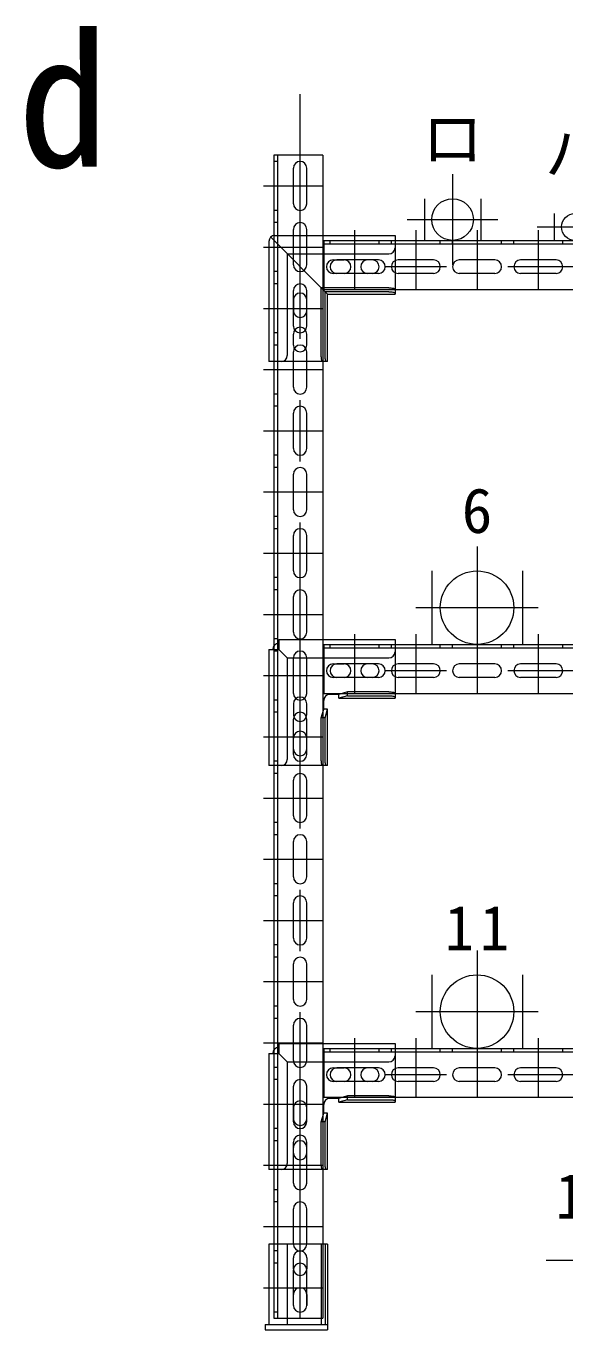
# Model space of a CAD drawing. Units: millimetres at full size, sheet at 1:50. Extents: x -29943 to 12787, y -4404 to 10657.
# Drawn here: x -4230 to -3790, y -2350 to -1284 of the extents above; entities that cross this region are included whole.
import ezdxf
from ezdxf.enums import TextEntityAlignment as Align

# ---------------------------------------------------------------- set-up
doc = ezdxf.new("R2010")
doc.units = ezdxf.units.MM
doc.header["$LTSCALE"] = 50
doc.linetypes.add('CHAIN1', pattern=[8, 5, -1, 1, -1])
for name, color, linetype, lineweight in [('0-0_マルチ横', 3, 'Continuous', 9), ('0-1_接続金具', 7, 'Continuous', 18), ('0-3_マルチ縦', 3, 'Continuous', 9), ('0-F_文字', 7, 'Continuous', 9), ('1-5_6\u3000冷却水返送配管', 7, 'Continuous', 9), ('1-A_11\u3000市水配管', 7, 'Continuous', 9), ('1-C_13\u3000ボイラーブロー配管', 4, 'Continuous', 9), ('2-1_18\u3000汚泥洗浄設備用', 4, 'Continuous', 9), ('2-2_19\u3000ベーパライザ―用', 4, 'Continuous', 9)]:
    doc.layers.add(name, color=color, linetype=linetype, lineweight=lineweight)
doc.layers.add('0-8_PS№', color=7, linetype='Continuous')
doc.styles.add('ＭＳ ゴシック', font='')
doc.styles.get('ＭＳ ゴシック').set_extended_font_data('MS Gothic')

msp = doc.modelspace()

# ---------------------------------------------------------------- linework, layer by layer
at = {"layer": '0-0_マルチ横', "color": 4, "linetype": 'CHAIN1'}
for p, q in [((-3962.07, -1451.24), (-3962.07, -1499.54)), ((-3912.07, -1451.24), (-3912.07, -1499.54)), ((-3862.07, -1451.24), (-3862.07, -1499.54)), ((-3812.07, -1451.24), (-3812.07, -1499.54)), ((-3187.07, -1481.04), (-3987.07, -1481.04)), ((-3962.07, -1781.24), (-3962.07, -1829.54)), ((-3912.07, -1781.24), (-3912.07, -1829.54)), ((-3862.07, -1781.24), (-3862.07, -1829.54)), ((-3812.07, -1781.24), (-3812.07, -1829.54)), ((-3187.07, -1811.04), (-3987.07, -1811.04)), ((-3962.07, -2111.24), (-3962.07, -2159.54)), ((-3912.07, -2111.24), (-3912.07, -2159.54)), ((-3862.07, -2111.24), (-3862.07, -2159.54)), ((-3812.07, -2111.24), (-3812.07, -2159.54)), ((-3187.07, -2141.04), (-3987.07, -2141.04))]:
    msp.add_line(p, q, dxfattribs=at)
at = {"layer": '0-0_マルチ横'}
for p, q in [((-3987.07, -1459.54), (-3987.07, -1499.54)), ((-3987.07, -1459.54), (-3187.07, -1459.54)), ((-3187.07, -1462.74), (-3987.07, -1462.74)), ((-3982.07, -1462.74), (-3982.07, -1459.54)), ((-3942.07, -1462.74), (-3942.07, -1459.54)), ((-3932.07, -1462.74), (-3932.07, -1459.54)), ((-3892.07, -1462.74), (-3892.07, -1459.54)), ((-3882.07, -1462.74), (-3882.07, -1459.54)), ((-3842.07, -1462.74), (-3842.07, -1459.54)), ((-3832.07, -1462.74), (-3832.07, -1459.54)), ((-3792.07, -1462.74), (-3792.07, -1459.54)), ((-3947.57, -1475.54), (-3976.57, -1475.54)), ((-3897.57, -1475.54), (-3926.57, -1475.54)), ((-3847.57, -1475.54), (-3876.57, -1475.54)), ((-3797.57, -1475.54), (-3826.57, -1475.54)), ((-3947.57, -1486.54), (-3976.57, -1486.54)), ((-3897.57, -1486.54), (-3926.57, -1486.54)), ((-3847.57, -1486.54), (-3876.57, -1486.54)), ((-3797.57, -1486.54), (-3826.57, -1486.54)), ((-3987.07, -1499.54), (-3187.07, -1499.54)), ((-3987.07, -1789.54), (-3987.07, -1829.54)), ((-3987.07, -1789.54), (-3187.07, -1789.54)), ((-3187.07, -1792.74), (-3987.07, -1792.74)), ((-3982.07, -1792.74), (-3982.07, -1789.54)), ((-3942.07, -1792.74), (-3942.07, -1789.54)), ((-3932.07, -1792.74), (-3932.07, -1789.54)), ((-3892.07, -1792.74), (-3892.07, -1789.54)), ((-3882.07, -1792.74), (-3882.07, -1789.54)), ((-3842.07, -1792.74), (-3842.07, -1789.54)), ((-3832.07, -1792.74), (-3832.07, -1789.54)), ((-3792.07, -1792.74), (-3792.07, -1789.54)), ((-3947.57, -1805.54), (-3976.57, -1805.54)), ((-3897.57, -1805.54), (-3926.57, -1805.54)), ((-3847.57, -1805.54), (-3876.57, -1805.54)), ((-3797.57, -1805.54), (-3826.57, -1805.54)), ((-3947.57, -1816.54), (-3976.57, -1816.54)), ((-3897.57, -1816.54), (-3926.57, -1816.54)), ((-3847.57, -1816.54), (-3876.57, -1816.54)), ((-3797.57, -1816.54), (-3826.57, -1816.54)), ((-3987.07, -1829.54), (-3187.07, -1829.54)), ((-3987.07, -2119.54), (-3987.07, -2159.54)), ((-3987.07, -2119.54), (-3187.07, -2119.54)), ((-3187.07, -2122.74), (-3987.07, -2122.74)), ((-3982.07, -2122.74), (-3982.07, -2119.54)), ((-3942.07, -2122.74), (-3942.07, -2119.54)), ((-3932.07, -2122.74), (-3932.07, -2119.54)), ((-3892.07, -2122.74), (-3892.07, -2119.54)), ((-3882.07, -2122.74), (-3882.07, -2119.54)), ((-3842.07, -2122.74), (-3842.07, -2119.54)), ((-3832.07, -2122.74), (-3832.07, -2119.54)), ((-3792.07, -2122.74), (-3792.07, -2119.54)), ((-3947.57, -2135.54), (-3976.57, -2135.54)), ((-3897.57, -2135.54), (-3926.57, -2135.54)), ((-3847.57, -2135.54), (-3876.57, -2135.54)), ((-3797.57, -2135.54), (-3826.57, -2135.54)), ((-3947.57, -2146.54), (-3976.57, -2146.54)), ((-3897.57, -2146.54), (-3926.57, -2146.54)), ((-3847.57, -2146.54), (-3876.57, -2146.54)), ((-3797.57, -2146.54), (-3826.57, -2146.54)), ((-3987.07, -2159.54), (-3187.07, -2159.54))]:
    msp.add_line(p, q, dxfattribs=at)
for centre, start, end in [((-3976.57, -1481.04), 90, 270), ((-3947.57, -1481.04), 270, 90), ((-3926.57, -1481.04), 90, 270), ((-3897.57, -1481.04), 270, 90), ((-3876.57, -1481.04), 90, 270), ((-3847.57, -1481.04), 270, 90), ((-3826.57, -1481.04), 90, 270), ((-3797.57, -1481.04), 270, 90), ((-3976.57, -1811.04), 90, 270), ((-3947.57, -1811.04), 270, 90), ((-3926.57, -1811.04), 90, 270), ((-3897.57, -1811.04), 270, 90), ((-3876.57, -1811.04), 90, 270), ((-3847.57, -1811.04), 270, 90), ((-3826.57, -1811.04), 90, 270), ((-3797.57, -1811.04), 270, 90), ((-3976.57, -2141.04), 90, 270), ((-3947.57, -2141.04), 270, 90), ((-3926.57, -2141.04), 90, 270), ((-3897.57, -2141.04), 270, 90), ((-3876.57, -2141.04), 90, 270), ((-3847.57, -2141.04), 270, 90), ((-3826.57, -2141.04), 90, 270), ((-3797.57, -2141.04), 270, 90)]:
    msp.add_arc(centre, 5.5, start, end, dxfattribs=at)
at = {"layer": '0-1_接続金具'}
for p, q in [((-4030.6, -1457), (-3984.07, -1503.54)), ((-4027.07, -1455.54), (-3929.07, -1455.54)), ((-3929.07, -1455.54), (-3929.07, -1503.54)), ((-4032.07, -1460.54), (-4032.07, -1558.54)), ((-4017.07, -1470.54), (-4017.07, -1553.54)), ((-4017.07, -1470.54), (-3934.07, -1470.54)), ((-3979.57, -1475.54), (-3970.57, -1475.54)), ((-3942.57, -1475.54), (-3951.57, -1475.54)), ((-3970.57, -1486.54), (-3979.57, -1486.54)), ((-3942.57, -1486.54), (-3951.57, -1486.54)), ((-3989.28, -1553.54), (-3989.28, -1498.33)), ((-3934.07, -1498.33), (-3989.28, -1498.33)), ((-3986.12, -1553.54), (-3986.12, -1501.48)), ((-3934.07, -1501.48), (-3986.12, -1501.48)), ((-4012.07, -1508.04), (-4012.07, -1517.04)), ((-4001.07, -1517.04), (-4001.07, -1508.04)), ((-4012.07, -1545.04), (-4012.07, -1536.04)), ((-4001.07, -1545.04), (-4001.07, -1536.04)), ((-3984.07, -1558.54), (-4032.07, -1558.54)), ((-4023.82, -1785.54), (-3929.07, -1785.54)), ((-4023.82, -1785.54), (-4023.82, -1793.79)), ((-3929.07, -1785.54), (-3929.07, -1833.54)), ((-4032.07, -1793.79), (-4032.07, -1888.54)), ((-4032.07, -1793.79), (-4023.82, -1793.79)), ((-4023.82, -1793.79), (-4017.07, -1800.54)), ((-4017.07, -1800.54), (-4017.07, -1883.54)), ((-4017.07, -1800.54), (-3934.07, -1800.54)), ((-3979.57, -1805.54), (-3970.57, -1805.54)), ((-3942.57, -1805.54), (-3951.57, -1805.54)), ((-3970.57, -1816.54), (-3979.57, -1816.54)), ((-3942.57, -1816.54), (-3951.57, -1816.54)), ((-3975.07, -1830.38), (-3982.22, -1830.38)), ((-3968, -1828.33), (-3975.07, -1830.38)), ((-3975.07, -1833.54), (-3975.07, -1830.38)), ((-3968, -1831.48), (-3975.07, -1833.54)), ((-3968, -1831.48), (-3968, -1828.33)), ((-3934.07, -1828.33), (-3968, -1828.33)), ((-3968, -1831.48), (-3934.07, -1831.48)), ((-4012.07, -1838.04), (-4012.07, -1847.04)), ((-4001.07, -1847.04), (-4001.07, -1838.04)), ((-3989.28, -1849.61), (-3987.22, -1842.54)), ((-3987.22, -1842.54), (-3987.22, -1835.38)), ((-3984.07, -1842.54), (-3987.22, -1842.54)), ((-3986.12, -1849.61), (-3984.07, -1842.54)), ((-3984.07, -1888.54), (-3984.07, -1842.54)), ((-3975.07, -1833.54), (-3929.07, -1833.54)), ((-3986.12, -1849.61), (-3989.28, -1849.61)), ((-3989.28, -1883.54), (-3989.28, -1849.61)), ((-3986.12, -1883.54), (-3986.12, -1849.61)), ((-4012.07, -1875.04), (-4012.07, -1866.04)), ((-4001.07, -1875.04), (-4001.07, -1866.04)), ((-3984.07, -1888.54), (-4032.07, -1888.54)), ((-4023.82, -2115.54), (-3929.07, -2115.54)), ((-4023.82, -2115.54), (-4023.82, -2123.79)), ((-3929.07, -2115.54), (-3929.07, -2163.54)), ((-4032.07, -2123.79), (-4032.07, -2218.54)), ((-4032.07, -2123.79), (-4023.82, -2123.79)), ((-4023.82, -2123.79), (-4017.07, -2130.54)), ((-4017.07, -2130.54), (-4017.07, -2213.54)), ((-4017.07, -2130.54), (-3934.07, -2130.54)), ((-3979.57, -2135.54), (-3970.57, -2135.54)), ((-3942.57, -2135.54), (-3951.57, -2135.54)), ((-3970.57, -2146.54), (-3979.57, -2146.54)), ((-3942.57, -2146.54), (-3951.57, -2146.54)), ((-3975.07, -2160.38), (-3982.22, -2160.38)), ((-3968, -2158.33), (-3975.07, -2160.38)), ((-3975.07, -2163.54), (-3975.07, -2160.38)), ((-3968, -2161.48), (-3975.07, -2163.54)), ((-3968, -2161.48), (-3968, -2158.33)), ((-3934.07, -2158.33), (-3968, -2158.33)), ((-3968, -2161.48), (-3934.07, -2161.48)), ((-4012.07, -2168.04), (-4012.07, -2177.04)), ((-4001.07, -2177.04), (-4001.07, -2168.04)), ((-3989.28, -2179.61), (-3987.22, -2172.54)), ((-3987.22, -2172.54), (-3987.22, -2165.38)), ((-3984.07, -2172.54), (-3987.22, -2172.54)), ((-3986.12, -2179.61), (-3984.07, -2172.54)), ((-3984.07, -2218.54), (-3984.07, -2172.54)), ((-3975.07, -2163.54), (-3929.07, -2163.54)), ((-3986.12, -2179.61), (-3989.28, -2179.61)), ((-3989.28, -2213.54), (-3989.28, -2179.61)), ((-3986.12, -2213.54), (-3986.12, -2179.61)), ((-4012.07, -2205.04), (-4012.07, -2196.04)), ((-4001.07, -2205.04), (-4001.07, -2196.04)), ((-3984.07, -2218.54), (-4032.07, -2218.54)), ((-3984.07, -2279.54), (-4032.07, -2279.54)), ((-4032.07, -2279.54), (-4032.07, -2345.04)), ((-4017.07, -2279.54), (-4017.07, -2345.04)), ((-3989.24, -2279.54), (-3989.24, -2345.04)), ((-3986.09, -2279.54), (-3986.09, -2345.04)), ((-3984.07, -2279.54), (-3984.07, -2349.54)), ((-4012.07, -2299.54), (-4012.07, -2290.54)), ((-4001.07, -2290.54), (-4001.07, -2299.54)), ((-4012.07, -2329.54), (-4012.07, -2320.54)), ((-4001.07, -2320.54), (-4001.07, -2329.54)), ((-4035.07, -2345.04), (-3984.07, -2345.04)), ((-4035.07, -2345.04), (-4035.07, -2349.54)), ((-4035.07, -2349.54), (-3984.07, -2349.54))]:
    msp.add_line(p, q, dxfattribs=at)
for points in [[(-3934.07, -1498.33), (-3933.2, -1498.34), (-3932.36, -1498.39), (-3931.57, -1498.46), (-3930.85, -1498.57), (-3930.24, -1498.69), (-3929.74, -1498.84), (-3929.37, -1499), (-3929.14, -1499.18), (-3929.07, -1499.36)], [(-3934.07, -1501.48), (-3933.2, -1501.49), (-3932.36, -1501.54), (-3931.57, -1501.62), (-3930.85, -1501.72), (-3930.24, -1501.85), (-3929.74, -1501.99), (-3929.37, -1502.16), (-3929.14, -1502.33), (-3929.07, -1502.51)], [(-3984.07, -1558.54), (-3984.07, -1503.54), (-3929.07, -1503.54)], [(-3988.25, -1558.54), (-3988.43, -1558.46), (-3988.6, -1558.23), (-3988.76, -1557.87), (-3988.91, -1557.37), (-3989.04, -1556.75), (-3989.14, -1556.04), (-3989.21, -1555.25), (-3989.26, -1554.4), (-3989.28, -1553.54)], [(-3985.1, -1558.54), (-3985.27, -1558.46), (-3985.45, -1558.23), (-3985.61, -1557.87), (-3985.76, -1557.37), (-3985.88, -1556.75), (-3985.99, -1556.04), (-3986.06, -1555.25), (-3986.11, -1554.4), (-3986.12, -1553.54)], [(-3934.07, -1828.33), (-3933.2, -1828.34), (-3932.36, -1828.39), (-3931.57, -1828.46), (-3930.85, -1828.57), (-3930.24, -1828.69), (-3929.74, -1828.84), (-3929.37, -1829), (-3929.14, -1829.18), (-3929.07, -1829.36)], [(-3934.07, -1831.48), (-3933.2, -1831.49), (-3932.36, -1831.54), (-3931.57, -1831.62), (-3930.85, -1831.72), (-3930.24, -1831.85), (-3929.74, -1831.99), (-3929.37, -1832.16), (-3929.14, -1832.33), (-3929.07, -1832.51)], [(-3988.25, -1888.54), (-3988.43, -1888.46), (-3988.6, -1888.23), (-3988.76, -1887.87), (-3988.91, -1887.37), (-3989.04, -1886.75), (-3989.14, -1886.04), (-3989.21, -1885.25), (-3989.26, -1884.4), (-3989.28, -1883.54)], [(-3985.1, -1888.54), (-3985.27, -1888.46), (-3985.45, -1888.23), (-3985.61, -1887.87), (-3985.76, -1887.37), (-3985.88, -1886.75), (-3985.99, -1886.04), (-3986.06, -1885.25), (-3986.11, -1884.4), (-3986.12, -1883.54)], [(-3934.07, -2158.33), (-3933.2, -2158.34), (-3932.36, -2158.39), (-3931.57, -2158.46), (-3930.85, -2158.57), (-3930.24, -2158.69), (-3929.74, -2158.84), (-3929.37, -2159), (-3929.14, -2159.18), (-3929.07, -2159.36)], [(-3934.07, -2161.48), (-3933.2, -2161.49), (-3932.36, -2161.54), (-3931.57, -2161.62), (-3930.85, -2161.72), (-3930.24, -2161.85), (-3929.74, -2161.99), (-3929.37, -2162.16), (-3929.14, -2162.33), (-3929.07, -2162.51)], [(-3988.25, -2218.54), (-3988.43, -2218.46), (-3988.6, -2218.23), (-3988.76, -2217.87), (-3988.91, -2217.37), (-3989.04, -2216.75), (-3989.14, -2216.04), (-3989.21, -2215.25), (-3989.26, -2214.4), (-3989.28, -2213.54)], [(-3985.1, -2218.54), (-3985.27, -2218.46), (-3985.45, -2218.23), (-3985.61, -2217.87), (-3985.76, -2217.37), (-3985.88, -2216.75), (-3985.99, -2216.04), (-3986.06, -2215.25), (-3986.11, -2214.4), (-3986.12, -2213.54)]]:
    msp.add_lwpolyline(points, dxfattribs=at)
for centre, radius, start, end in [((-4027.07, -1460.54), 5, 90, 180), ((-3934.07, -1465.54), 5, 270, 0), ((-3979.57, -1481.04), 5.5, 90, 270), ((-3970.57, -1481.04), 5.5, 270, 90), ((-3951.57, -1481.04), 5.5, 90, 270), ((-3942.57, -1481.04), 5.5, 270, 90), ((-4006.57, -1508.04), 5.5, 0, 180), ((-4006.57, -1517.04), 5.5, 180, 0), ((-4006.57, -1536.04), 5.5, 0, 180), ((-4022.07, -1553.54), 5, 270, 0), ((-4006.57, -1545.04), 5.5, 180, 0), ((-4023.82, -1793.79), 5.05, 90, 180), ((-3934.07, -1795.54), 5, 270, 0), ((-3979.57, -1811.04), 5.5, 90, 270), ((-3970.57, -1811.04), 5.5, 270, 90), ((-3951.57, -1811.04), 5.5, 90, 270), ((-3942.57, -1811.04), 5.5, 270, 90), ((-3982.22, -1835.38), 5, 90, 180), ((-4006.57, -1838.04), 5.5, 0, 180), ((-4006.57, -1847.04), 5.5, 180, 0), ((-4006.57, -1866.04), 5.5, 0, 180), ((-4022.07, -1883.54), 5, 270, 0), ((-4006.57, -1875.04), 5.5, 180, 0), ((-4023.82, -2123.79), 5.05, 90, 180), ((-3934.07, -2125.54), 5, 270, 0), ((-3979.57, -2141.04), 5.5, 90, 270), ((-3970.57, -2141.04), 5.5, 270, 90), ((-3951.57, -2141.04), 5.5, 90, 270), ((-3942.57, -2141.04), 5.5, 270, 90), ((-3982.22, -2165.38), 5, 90, 180), ((-4006.57, -2168.04), 5.5, 0, 180), ((-4006.57, -2177.04), 5.5, 180, 0), ((-4006.57, -2196.04), 5.5, 0, 180), ((-4022.07, -2213.54), 5, 270, 0), ((-4006.57, -2205.04), 5.5, 180, 0), ((-4006.57, -2290.54), 5.5, 158.00054, 180), ((-4006.57, -2290.54), 5.5, 0, 158.00054), ((-4006.57, -2299.54), 5.5, 180, 0), ((-4006.57, -2320.54), 5.5, 0, 180), ((-4006.57, -2329.54), 5.5, 180, 0)]:
    msp.add_arc(centre, radius, start, end, dxfattribs=at)
at = {"layer": '0-3_マルチ縦', "color": 4, "linetype": 'CHAIN1'}
for p, q in [((-4006.57, -2340.04), (-4006.57, -1340.04)), ((-4036.36, -1415.04), (-3988.07, -1415.04)), ((-4036.36, -1465.04), (-3988.07, -1465.04)), ((-4036.36, -1515.04), (-3988.07, -1515.04)), ((-4036.36, -1565.04), (-3988.07, -1565.04)), ((-4036.36, -1615.04), (-3988.07, -1615.04)), ((-4036.36, -1665.04), (-3988.07, -1665.04)), ((-4036.36, -1715.04), (-3988.07, -1715.04)), ((-4036.36, -1765.04), (-3988.07, -1765.04)), ((-4036.36, -1815.04), (-3988.07, -1815.04)), ((-4036.36, -1865.04), (-3988.07, -1865.04)), ((-4036.36, -1915.04), (-3988.07, -1915.04)), ((-4036.36, -1965.04), (-3988.07, -1965.04)), ((-4036.36, -2015.04), (-3988.07, -2015.04)), ((-4036.36, -2065.04), (-3988.07, -2065.04)), ((-4036.36, -2115.04), (-3988.07, -2115.04)), ((-4036.36, -2165.04), (-3988.07, -2165.04)), ((-4036.36, -2215.04), (-3988.07, -2215.04)), ((-4036.36, -2265.04), (-3988.07, -2265.04)), ((-4036.36, -2315.04), (-3988.07, -2315.04))]:
    msp.add_line(p, q, dxfattribs=at)
at = {"layer": '0-3_マルチ縦'}
for p, q in [((-3988.07, -1390.04), (-4028.07, -1390.04)), ((-4028.07, -1390.04), (-4028.07, -2340.04)), ((-4024.87, -1395.04), (-4028.07, -1395.04)), ((-4024.87, -2340.04), (-4024.87, -1390.04)), ((-3988.07, -1390.04), (-3988.07, -2340.04)), ((-4012.07, -1429.54), (-4012.07, -1400.54)), ((-4001.07, -1429.54), (-4001.07, -1400.54)), ((-4024.87, -1435.04), (-4028.07, -1435.04)), ((-4024.87, -1445.04), (-4028.07, -1445.04)), ((-4012.07, -1479.54), (-4012.07, -1450.54)), ((-4001.07, -1479.54), (-4001.07, -1450.54)), ((-4024.87, -1485.04), (-4028.07, -1485.04)), ((-4024.87, -1495.04), (-4028.07, -1495.04)), ((-4012.07, -1529.54), (-4012.07, -1500.54)), ((-4001.07, -1529.54), (-4001.07, -1500.54)), ((-4024.87, -1535.04), (-4028.07, -1535.04)), ((-4024.87, -1545.04), (-4028.07, -1545.04)), ((-4012.07, -1579.54), (-4012.07, -1550.54)), ((-4001.07, -1579.54), (-4001.07, -1550.54)), ((-4024.87, -1585.04), (-4028.07, -1585.04)), ((-4024.87, -1595.04), (-4028.07, -1595.04)), ((-4012.07, -1629.54), (-4012.07, -1600.54)), ((-4001.07, -1629.54), (-4001.07, -1600.54)), ((-4024.87, -1635.04), (-4028.07, -1635.04)), ((-4024.87, -1645.04), (-4028.07, -1645.04)), ((-4012.07, -1679.54), (-4012.07, -1650.54)), ((-4001.07, -1679.54), (-4001.07, -1650.54)), ((-4024.87, -1685.04), (-4028.07, -1685.04)), ((-4024.87, -1695.04), (-4028.07, -1695.04)), ((-4012.07, -1729.54), (-4012.07, -1700.54)), ((-4001.07, -1729.54), (-4001.07, -1700.54)), ((-4024.87, -1735.04), (-4028.07, -1735.04)), ((-4024.87, -1745.04), (-4028.07, -1745.04)), ((-4012.07, -1779.54), (-4012.07, -1750.54)), ((-4001.07, -1779.54), (-4001.07, -1750.54)), ((-4024.87, -1785.04), (-4028.07, -1785.04)), ((-4024.87, -1795.04), (-4028.07, -1795.04)), ((-4012.07, -1829.54), (-4012.07, -1800.54)), ((-4001.07, -1829.54), (-4001.07, -1800.54)), ((-4024.87, -1835.04), (-4028.07, -1835.04)), ((-4024.87, -1845.04), (-4028.07, -1845.04)), ((-4012.07, -1879.54), (-4012.07, -1850.54)), ((-4001.07, -1879.54), (-4001.07, -1850.54)), ((-4024.87, -1885.04), (-4028.07, -1885.04)), ((-4024.87, -1895.04), (-4028.07, -1895.04)), ((-4012.07, -1929.54), (-4012.07, -1900.54)), ((-4001.07, -1929.54), (-4001.07, -1900.54)), ((-4024.87, -1935.04), (-4028.07, -1935.04)), ((-4024.87, -1945.04), (-4028.07, -1945.04)), ((-4012.07, -1979.54), (-4012.07, -1950.54)), ((-4001.07, -1979.54), (-4001.07, -1950.54)), ((-4024.87, -1985.04), (-4028.07, -1985.04)), ((-4024.87, -1995.04), (-4028.07, -1995.04)), ((-4012.07, -2029.54), (-4012.07, -2000.54)), ((-4001.07, -2029.54), (-4001.07, -2000.54)), ((-4024.87, -2035.04), (-4028.07, -2035.04)), ((-4024.87, -2045.04), (-4028.07, -2045.04)), ((-4012.07, -2079.54), (-4012.07, -2050.54)), ((-4001.07, -2079.54), (-4001.07, -2050.54)), ((-4024.87, -2085.04), (-4028.07, -2085.04)), ((-4024.87, -2095.04), (-4028.07, -2095.04)), ((-4012.07, -2129.54), (-4012.07, -2100.54)), ((-4001.07, -2129.54), (-4001.07, -2100.54)), ((-4024.87, -2135.04), (-4028.07, -2135.04)), ((-4024.87, -2145.04), (-4028.07, -2145.04)), ((-4012.07, -2179.54), (-4012.07, -2150.54)), ((-4001.07, -2179.54), (-4001.07, -2150.54)), ((-4024.87, -2185.04), (-4028.07, -2185.04)), ((-4024.87, -2195.04), (-4028.07, -2195.04)), ((-4012.07, -2229.54), (-4012.07, -2200.54)), ((-4001.07, -2229.54), (-4001.07, -2200.54)), ((-4024.87, -2235.04), (-4028.07, -2235.04)), ((-4024.87, -2245.04), (-4028.07, -2245.04)), ((-4012.07, -2279.54), (-4012.07, -2250.54)), ((-4001.07, -2279.54), (-4001.07, -2250.54)), ((-4024.87, -2285.04), (-4028.07, -2285.04)), ((-4024.87, -2295.04), (-4028.07, -2295.04)), ((-4012.07, -2329.54), (-4012.07, -2300.54)), ((-4001.07, -2329.54), (-4001.07, -2300.54)), ((-4024.87, -2335.04), (-4028.07, -2335.04)), ((-4028.07, -2340.04), (-3988.07, -2340.04))]:
    msp.add_line(p, q, dxfattribs=at)
for centre, start, end in [((-4006.57, -1400.54), 0, 180), ((-4006.57, -1429.54), 180, 0), ((-4006.57, -1450.54), 0, 180), ((-4006.57, -1479.54), 180, 0), ((-4006.57, -1500.54), 0, 180), ((-4006.57, -1529.54), 180, 0), ((-4006.57, -1550.54), 0, 180), ((-4006.57, -1579.54), 180, 0), ((-4006.57, -1600.54), 0, 180), ((-4006.57, -1629.54), 180, 0), ((-4006.57, -1650.54), 0, 180), ((-4006.57, -1679.54), 180, 0), ((-4006.57, -1700.54), 0, 180), ((-4006.57, -1729.54), 180, 0), ((-4006.57, -1750.54), 0, 180), ((-4006.57, -1779.54), 180, 0), ((-4006.57, -1800.54), 0, 180), ((-4006.57, -1829.54), 180, 0), ((-4006.57, -1850.54), 0, 180), ((-4006.57, -1879.54), 180, 0), ((-4006.57, -1900.54), 0, 180), ((-4006.57, -1929.54), 180, 0), ((-4006.57, -1950.54), 0, 180), ((-4006.57, -1979.54), 180, 0), ((-4006.57, -2000.54), 0, 180), ((-4006.57, -2029.54), 180, 0), ((-4006.57, -2050.54), 0, 180), ((-4006.57, -2079.54), 180, 0), ((-4006.57, -2100.54), 0, 180), ((-4006.57, -2129.54), 180, 0), ((-4006.57, -2150.54), 0, 180), ((-4006.57, -2179.54), 180, 0), ((-4006.57, -2200.54), 0, 180), ((-4006.57, -2229.54), 180, 0), ((-4006.57, -2250.54), 0, 180), ((-4006.57, -2279.54), 180, 0), ((-4006.57, -2300.54), 0, 180), ((-4006.57, -2329.54), 180, 0)]:
    msp.add_arc(centre, 5.5, start, end, dxfattribs=at)
at = {"layer": '1-5_6\u3000冷却水返送配管', "color": 4, "linetype": 'CHAIN1'}
for p, q in [((-3862.07, -1709.54), (-3862.07, -1809.54)), ((-3912.07, -1759.54), (-3812.07, -1759.54))]:
    msp.add_line(p, q, dxfattribs=at)
at = {"layer": '1-5_6\u3000冷却水返送配管'}
for p, q in [((-3899.07, -1729.54), (-3899.07, -1789.54)), ((-3825.07, -1729.54), (-3825.07, -1789.54))]:
    msp.add_line(p, q, dxfattribs=at)
at = {"layer": '1-5_6\u3000冷却水返送配管', "color": 3}
msp.add_circle((-3862.07, -1759.54), 30, dxfattribs=at)
at = {"layer": '1-A_11\u3000市水配管', "color": 4, "linetype": 'CHAIN1'}
for p, q in [((-3862.07, -2039.54), (-3862.07, -2139.54)), ((-3912.07, -2089.54), (-3812.07, -2089.54))]:
    msp.add_line(p, q, dxfattribs=at)
at = {"layer": '1-A_11\u3000市水配管'}
for p, q in [((-3899.07, -2059.54), (-3899.07, -2119.54)), ((-3825.07, -2059.54), (-3825.07, -2119.54))]:
    msp.add_line(p, q, dxfattribs=at)
at = {"layer": '1-A_11\u3000市水配管', "color": 3}
msp.add_circle((-3862.07, -2089.54), 30, dxfattribs=at)
at = {"layer": '1-C_13\u3000ボイラーブロー配管', "linetype": 'CHAIN1'}
msp.add_line((-3805.61, -2292.54), (-3737.61, -2292.54), dxfattribs=at)
at = {"layer": '2-1_18\u3000汚泥洗浄設備用', "linetype": 'CHAIN1'}
for p, q in [((-3882.07, -1405.54), (-3882.07, -1479.54)), ((-3919.07, -1442.54), (-3845.07, -1442.54))]:
    msp.add_line(p, q, dxfattribs=at)
at = {"layer": '2-1_18\u3000汚泥洗浄設備用', "color": 7}
for p, q in [((-3905.07, -1425.54), (-3905.07, -1459.54)), ((-3859.07, -1425.54), (-3859.07, -1459.54))]:
    msp.add_line(p, q, dxfattribs=at)
at = {"layer": '2-1_18\u3000汚泥洗浄設備用', "color": 3}
msp.add_circle((-3882.07, -1442.54), 17, dxfattribs=at)
at = {"layer": '2-2_19\u3000ベーパライザ―用', "color": 7}
msp.add_line((-3799.07, -1437.54), (-3799.07, -1459.54), dxfattribs=at)
at = {"layer": '2-2_19\u3000ベーパライザ―用', "linetype": 'CHAIN1'}
msp.add_line((-3813.07, -1448.54), (-3751.07, -1448.54), dxfattribs=at)
at = {"layer": '2-2_19\u3000ベーパライザ―用', "color": 3}
msp.add_circle((-3782.07, -1448.54), 11, dxfattribs=at)

# ---------------------------------------------------------------- texts
at = {"layer": '0-8_PS№', "style": 'ＭＳ ゴシック'}
msp.add_text('d', height=110, dxfattribs=at).set_placement((-4237.2, -1432.41), align=Align.BOTTOM_LEFT)
at = {"layer": '0-F_文字', "style": 'ＭＳ ゴシック'}
for s, p in [('ロ', (-3907.07, -1405.54)), ('ハ', (-3807.07, -1417.54)), ('6', (-3874.57, -1709.54))]:
    msp.add_text(s, height=36.66, dxfattribs=at).set_placement(p, align=Align.BOTTOM_LEFT)
at = {"layer": '0-F_文字', "char_height": 36.66, "attachment_point": 7, "style": 'ＭＳ ゴシック'}
for s, insert in [('\\T1.21;\\W0.95;11', (-3888.32, -2039.54)), ('\\T1.21;\\W0.95;14', (-3797.86, -2258.54))]:
    msp.add_mtext(s, dxfattribs=dict(at, insert=insert))

doc.saveas('drawing.dxf')
